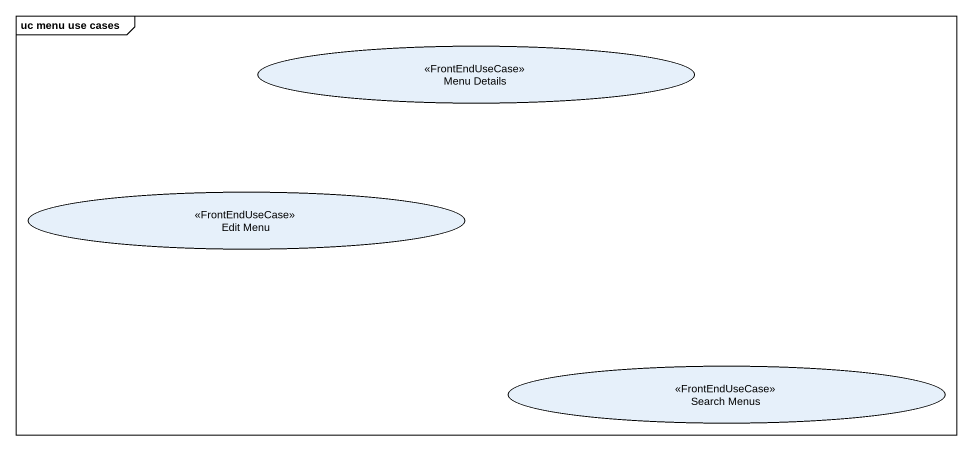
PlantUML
@startuml
mainframe uc menu use cases
usecase "Menu Details" as Menu_Details <<FrontEndUseCase>>
usecase "Edit Menu" as Edit_Menu <<FrontEndUseCase>>
usecase "Search Menus" as Search_Menus <<FrontEndUseCase>>
@enduml
